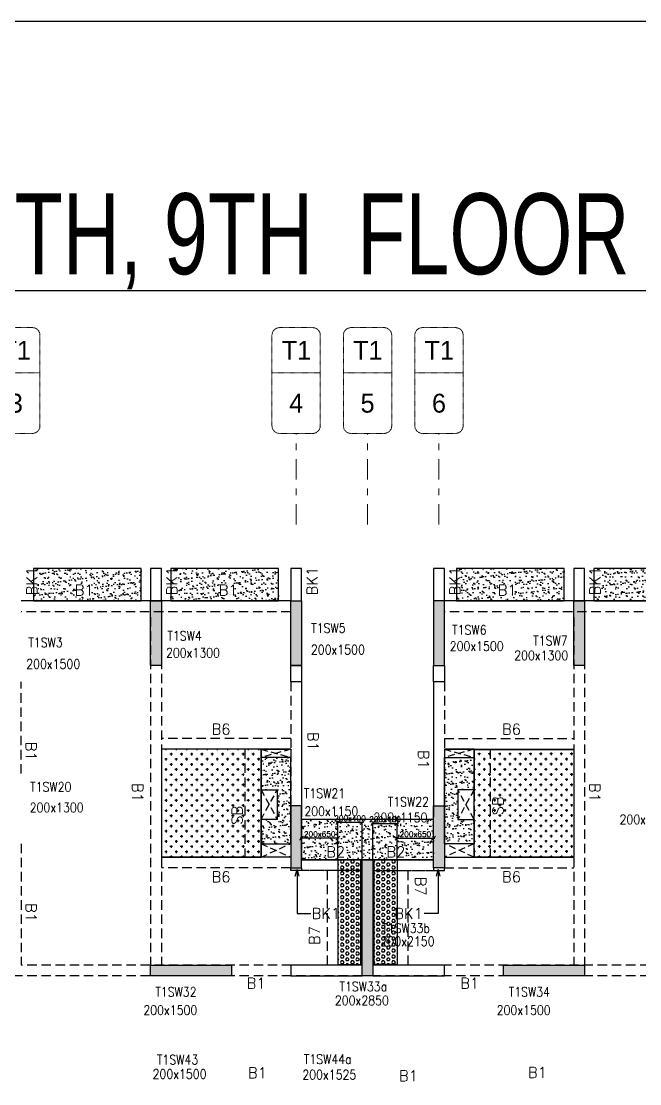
# Model space of a CAD drawing. Header units: millimetres. Extents: x 1078357 to 2594950, y -5122486 to -4636555.
# Drawn here: x 1818081 to 1829556, y -4656688 to -4636994 of the extents above; entities that cross this region are included whole.
import ezdxf
from ezdxf.enums import TextEntityAlignment as Align

# ---------------------------------------------------------------- set-up
doc = ezdxf.new("R2010")
doc.units = ezdxf.units.MM
doc.header["$PDMODE"] = 35
for name, pattern in [('CONTINOUS', [0]), ('DGN STYLE 7', [8.34, 3.75, -1.67, 1.25, -1.67]), ('HIDDEN', [0.375, 0.25, -0.125]), ('New Retail block$0$CONTINOUS', [0])]:
    doc.linetypes.add(name, pattern=pattern)
doc.layers.get('0').update_dxf_attribs({"lineweight": 0})
doc.layers.get('Defpoints').update_dxf_attribs({"lineweight": 0})
for name, color, linetype, lineweight in [('A-_ANOTDIMA_D-', 6, 'Continuous', 13), ('Boundary', 40, 'Continuous', 30), ('COL. NO.', 30, 'Continuous', 25), ('COL. SIZE', 7, 'Continuous', 25), ('DIM', 9, 'Continuous', 25), ('GRID LINE', 8, 'Continuous', 0), ('GRID NO', 8, 'DGN STYLE 7', 13), ('HATCH', 8, 'Continuous', 30)]:
    doc.layers.add(name, color=color, linetype=linetype, lineweight=lineweight)
for name, color, linetype in [('B-200x325', 201, 'HIDDEN'), ('B-200x400', 44, 'HIDDEN'), ('DROP SLAB', 8, 'Continuous'), ('NON STR. RCC WALL', 6, 'Continuous'), ('S TEXT', 7, 'Continuous'), ('S-BEAM', 3, 'HIDDEN'), ('S-BEAM NO.', 6, 'Continuous'), ('S-COLUMN', 1, 'Continuous'), ('S-CUTOUT', 8, 'HIDDEN'), ('S-SLAB-PROJECTION', 54, 'New Retail block$0$CONTINOUS'), ('SLAB FOLD', 8, 'Continuous')]:
    doc.layers.add(name, color=color, linetype=linetype)
doc.styles.add('Roman', font='romans')
doc.styles.add('ROMANS', font='romans.shx', dxfattribs={"width": 0.85})
doc.styles.add('SANSSERIF', font='sas_____.pfb')
doc.styles.get("Standard").update_dxf_attribs({"font": 'Adani Regular.ttf', "height": 500})
doc.dimstyles.new('HARESH', dxfattribs={"dimtxt": 150, "dimasz": 75, "dimexe": 0, "dimexo": 0, "dimgap": 25, "dimtad": 1, "dimdec": 0, "dimdsep": 46, "dimtxsty": 'Roman', "dimblk": 'OBLIQUE', "dimcen": 225, "dimdle": 25, "dimclrd": 2, "dimclre": 2, "dimclrt": 7, "dimadec": 8, "dimazin": 1, "dimtfac": 1, "dimtdec": 0, "dimtmove": 0, "dimatfit": 0, "dimfxl": 1, "dimlwd": -1, "dimlwe": -1, "dimarcsym": 0})
pattern_1 = [(180, (1815381.29, -4465732.775), (-7e-15, -54.992613), [31.75, -63.5]), (300, (1815381.29, -4465732.775), (47.625, 27.496307), [31.75, -63.5]), (240, (1815349.54, -4465732.775), (47.625, -27.496307), [31.75, -63.5])]
pattern_2 = [(180.03079016, (-2548960.32, 14073987.82), (-95.1987999, -95.3011726), [47.625, -142.875]), (270.03079016, (-2548984.14, 14074011.62), (95.3011726, -95.1987999), [47.625, -142.875])]

# ---------------------------------------------------------------- blocks, each defined once
blk = doc.blocks.new('_Oblique')
at = {"color": 0, "linetype": 'ByBlock', "lineweight": -2}
blk.add_line((-0.5, -0.5), (0.5, 0.5), dxfattribs=at)
blk = doc.blocks.new('*D1287')
at = {"layer": 'Defpoints', "color": 0, "ltscale": 700, "transparency": 16777216}
for p in [(1823956, -4651843), (1823956, -4652538, 0), (1824406, -4652538, 0)]:
    blk.add_point(p, dxfattribs=at)
at = {"layer": 'DIM', "color": 2, "ltscale": 700, "transparency": 16777216}
for p, q in [((1824431, -4651843), (1823931, -4651843)), ((1823956, -4652538), (1823956, -4651843)), ((1824406, -4652538), (1824406, -4651843))]:
    blk.add_line(p, q, dxfattribs=at)
at = {"layer": 'DIM', "color": 2, "ltscale": 700, "transparency": 16777216, "xscale": 75, "yscale": 75, "zscale": 75, "rotation": 180}
blk.add_blockref('_Oblique', (1823956, -4651843), dxfattribs=at)
at = {"layer": 'DIM', "color": 2, "ltscale": 700, "transparency": 16777216, "xscale": 75, "yscale": 75, "zscale": 75}
blk.add_blockref('_Oblique', (1824406, -4651843), dxfattribs=at)
at = {"layer": 'DIM', "color": 7, "ltscale": 700, "transparency": 16777216, "insert": (1824181, -4651768), "char_height": 150, "attachment_point": 5, "style": 'Roman'}
blk.add_mtext('{\\H0.666667x;200x400}', dxfattribs=at)
blk = doc.blocks.new('*D1288')
at = {"layer": 'Defpoints', "color": 0, "ltscale": 700, "transparency": 16777216}
for p in [(1823281, -4652136), (1823281, -4652538, 0), (1823956, -4652538, 0)]:
    blk.add_point(p, dxfattribs=at)
at = {"layer": 'DIM', "color": 2, "ltscale": 700, "transparency": 16777216}
for p, q in [((1823981, -4652136), (1823256, -4652136)), ((1823281, -4652538), (1823281, -4652136)), ((1823956, -4652538), (1823956, -4652136))]:
    blk.add_line(p, q, dxfattribs=at)
at = {"layer": 'DIM', "color": 2, "ltscale": 700, "transparency": 16777216, "xscale": 75, "yscale": 75, "zscale": 75, "rotation": 180}
blk.add_blockref('_Oblique', (1823281, -4652136), dxfattribs=at)
at = {"layer": 'DIM', "color": 2, "ltscale": 700, "transparency": 16777216, "xscale": 75, "yscale": 75, "zscale": 75}
blk.add_blockref('_Oblique', (1823956, -4652136), dxfattribs=at)
at = {"layer": 'DIM', "color": 7, "ltscale": 700, "transparency": 16777216, "insert": (1823619, -4652061), "char_height": 150, "attachment_point": 5, "style": 'Roman'}
blk.add_mtext('{\\H0.666667x;200x650}', dxfattribs=at)
blk = doc.blocks.new('*D1289')
at = {"layer": 'Defpoints', "color": 0, "ltscale": 700, "transparency": 16777216}
for p in [(1825056, -4651861), (1824606, -4652538, 0), (1825056, -4652538, 0)]:
    blk.add_point(p, dxfattribs=at)
at = {"layer": 'DIM', "color": 2, "ltscale": 700, "transparency": 16777216}
for p, q in [((1824581, -4651861), (1825081, -4651861)), ((1824606, -4652538), (1824606, -4651861)), ((1825056, -4652538), (1825056, -4651861))]:
    blk.add_line(p, q, dxfattribs=at)
at = {"layer": 'DIM', "color": 2, "ltscale": 700, "transparency": 16777216, "xscale": 75, "yscale": 75, "zscale": 75, "rotation": 180}
blk.add_blockref('_Oblique', (1824606, -4651861), dxfattribs=at)
at = {"layer": 'DIM', "color": 2, "ltscale": 700, "transparency": 16777216, "xscale": 75, "yscale": 75, "zscale": 75}
blk.add_blockref('_Oblique', (1825056, -4651861), dxfattribs=at)
at = {"layer": 'DIM', "color": 7, "ltscale": 700, "transparency": 16777216, "insert": (1824831, -4651786), "char_height": 150, "attachment_point": 5, "style": 'Roman'}
blk.add_mtext('{\\H0.666667x;200x400}', dxfattribs=at)
blk = doc.blocks.new('*D1290')
at = {"layer": 'Defpoints', "color": 0, "ltscale": 700, "transparency": 16777216}
for p in [(1825731, -4652138), (1825056, -4652538, 0), (1825731, -4652538, 0)]:
    blk.add_point(p, dxfattribs=at)
at = {"layer": 'DIM', "color": 2, "ltscale": 700, "transparency": 16777216}
for p, q in [((1825031, -4652138), (1825756, -4652138)), ((1825056, -4652538), (1825056, -4652138)), ((1825731, -4652538), (1825731, -4652138))]:
    blk.add_line(p, q, dxfattribs=at)
at = {"layer": 'DIM', "color": 2, "ltscale": 700, "transparency": 16777216, "xscale": 75, "yscale": 75, "zscale": 75, "rotation": 180}
blk.add_blockref('_Oblique', (1825056, -4652138), dxfattribs=at)
at = {"layer": 'DIM', "color": 2, "ltscale": 700, "transparency": 16777216, "xscale": 75, "yscale": 75, "zscale": 75}
blk.add_blockref('_Oblique', (1825731, -4652138), dxfattribs=at)
at = {"layer": 'DIM', "color": 7, "ltscale": 700, "transparency": 16777216, "insert": (1825394, -4652063), "char_height": 150, "attachment_point": 5, "style": 'Roman'}
blk.add_mtext('{\\H0.666667x;200x650}', dxfattribs=at)
blk = doc.blocks.new('G$CD63B60BD')
at = {"layer": 'COL. NO.', "linetype": 'Continuous', "style": 'ROMANS', "width": 0.85}
for s, p in [('T1SW5', (10755, 15309, -320)), ('T1SW6', (13370, 15274, -320)), ('T1SW3', (5506, 15043, -320)), ('T1SW4', (8087, 15164, -320)), ('T1SW7', (14874, 15075, -320)), ('T1SW20', (5541, 12365, -320)), ('T1SW21', (10619, 12246, -320)), ('T1SW22', (12175, 12089, -320)), ('T1SW33b', (12071, 9747, -320)), ('T1SW32', (7863, 8565, -320)), ('T1SW33a', (11279, 8664, -320)), ('T1SW34', (14420, 8565, -320)), ('T1SW43', (7893, 7309, -320)), ('T1SW44a', (10619, 7317, 0))]:
    blk.add_text(s, height=175, dxfattribs=at).set_placement(p)
at = {"layer": 'COL. SIZE', "linetype": 'Continuous', "style": 'ROMANS', "width": 0.85}
for s, p in [('200x1300', (8061, 14851, -320)), ('200x1500', (10749, 14909, -320)), ('200x1500', (13325, 14973, -320)), ('200x1300', (14521, 14802, -320)), ('200x1500', (5468, 14643, -320)), ('200x1300', (5532, 11983, -320)), ('200x1150', (10627, 11913, -320)), ('200x1150', (11910, 11797, -320)), ('200x1300', (16475, 11761, -320)), ('200x2150', (12042, 9502, -320)), ('200x2850', (11194, 8406, -320)), ('200x1500', (7640, 8228, -320)), ('200x1500', (14196, 8228, -320)), ('200x1500', (7812, 7043, -320)), ('200x1525', (10590, 7030, -3))]:
    blk.add_text(s, height=175, dxfattribs=at).set_placement(p)
blk = doc.blocks.new('Tower grid nomenclature-ex')
at = {"layer": 'GRID NO'}
blk.add_lwpolyline([(-1250, -600), (1750, -600, 0.414214), (2000, -350), (2000, 750, 0.414214), (1750, 1000), (-1250, 1000, 0.414214), (-1500, 750), (-1500, -350, 0.414214)], format="xyb", close=True, dxfattribs=at)
blk.add_lwpolyline([(0, 1000), (0, -600)], dxfattribs=at)
at = {"layer": 'GRID NO', "flags": 8}
for p in [(-1235, 400), (1788, 400)]:
    blk.add_attdef('GRID', text='', height=625, dxfattribs=at).set_placement(p, align=Align.MIDDLE_CENTER)

msp = doc.modelspace()

# ---------------------------------------------------------------- hatches: boundary and pattern name
at = {"layer": 'DROP SLAB'}
h = msp.add_hatch(dxfattribs=at)
h.set_pattern_fill('CROSS', color=8, scale=15, angle=179.96921)
h.set_pattern_definition(pattern_2)
h.paths.add_polyline_path([(1822531.1, -4650488), (1820681.1, -4650488), (1820681.1, -4652487.8), (1822531.1, -4652487.8)])
h = msp.add_hatch(dxfattribs=at)
h.set_pattern_fill('CROSS', color=8, scale=15, angle=0.03079)
h.set_pattern_definition(pattern_2)
h.paths.add_polyline_path([(1826481.1, -4650490.6), (1828331.1, -4650490.6), (1828331.1, -4652490.4), (1826481.1, -4652490.4)])
at = {"layer": 'HATCH'}
h = msp.add_hatch(dxfattribs=at)
h.set_pattern_fill('AR-SAND', color=8, scale=3, angle=179.97015)
h.set_pattern_definition([(37.4701541, (-1019702.19, 9339832.47), (-4.7236114, 146.8264517), [0, -115.824, 0, -129.54, 0, -123.825]), (7.4701541, (-1019702.2, 9339832.47), (134.9689868, 214.9772528), [0, -62.484, 0, -104.394, 0, -40.005]), (327.4701541, (-1019795.92, 9339832.52), (237.2979035, 0.3075449), [0, -38.1, 0, -137.16, 0, -179.07]), (317.4701541, (-1019795.92, 9339832.52), (229.1017424, 66.759465), [0, -19.05, 0, -89.916, 0, -102.87])])
h.paths.add_polyline_path([(1820306.4, -4647137.8), (1818306.4, -4647137.8), (1818306.4, -4647737.8), (1820306.4, -4647737.8)])
h = msp.add_hatch(dxfattribs=at)
h.set_pattern_fill('AR-SAND', color=8, scale=3, angle=179.97015)
h.set_pattern_definition([(37.4701541, (-1022252.19, 9339832.47), (-4.7236114, 146.8264517), [0, -115.824, 0, -129.54, 0, -123.825]), (7.4701541, (-1022252.2, 9339832.47), (134.9689868, 214.9772528), [0, -62.484, 0, -104.394, 0, -40.005]), (327.4701541, (-1022345.92, 9339832.52), (237.2979035, 0.3075449), [0, -38.1, 0, -137.16, 0, -179.07]), (317.4701541, (-1022345.92, 9339832.52), (229.1017424, 66.759465), [0, -19.05, 0, -89.916, 0, -102.87])])
h.paths.add_polyline_path([(1822856.4, -4647137.8), (1820856.4, -4647137.8), (1820856.4, -4647737.8), (1822856.4, -4647737.8)])
h = msp.add_hatch(dxfattribs=at)
h.set_pattern_fill('AR-SAND', color=8, scale=3, angle=179.97015)
h.set_pattern_definition([(37.4701541, (-1027552.19, 9339832.47), (-4.7236114, 146.8264517), [0, -115.824, 0, -129.54, 0, -123.825]), (7.4701541, (-1027552.2, 9339832.47), (134.9689868, 214.9772528), [0, -62.484, 0, -104.394, 0, -40.005]), (327.4701541, (-1027645.92, 9339832.52), (237.2979035, 0.3075449), [0, -38.1, 0, -137.16, 0, -179.07]), (317.4701541, (-1027645.92, 9339832.52), (229.1017424, 66.759465), [0, -19.05, 0, -89.916, 0, -102.87])])
h.paths.add_polyline_path([(1828156.4, -4647137.8), (1826156.4, -4647137.8), (1826156.4, -4647737.8), (1828156.4, -4647737.8)])
h = msp.add_hatch(dxfattribs=at)
h.set_pattern_fill('AR-SAND', color=8, scale=3, angle=179.97015)
h.set_pattern_definition([(37.4701541, (-1030102.19, 9339832.47), (-4.7236114, 146.8264517), [0, -115.824, 0, -129.54, 0, -123.825]), (7.4701541, (-1030102.2, 9339832.47), (134.9689868, 214.9772528), [0, -62.484, 0, -104.394, 0, -40.005]), (327.4701541, (-1030195.92, 9339832.52), (237.2979035, 0.3075449), [0, -38.1, 0, -137.16, 0, -179.07]), (317.4701541, (-1030195.92, 9339832.52), (229.1017424, 66.759465), [0, -19.05, 0, -89.916, 0, -102.87])])
h.paths.add_polyline_path([(1830706.4, -4647137.8), (1828706.4, -4647137.8), (1828706.4, -4647737.8), (1830706.4, -4647737.8)])
h = msp.add_hatch(dxfattribs=at)
h.set_pattern_fill('AR-SAND', color=8, scale=3, angle=0.02985)
h.set_pattern_definition([(37.47015413, (-3208966.86, 18707907.72), (-4.72361136, 146.8264517), [0, -115.824, 0, -129.54, 0, -123.825]), (7.4701541, (-3208966.86, 18707907.72), (134.9689868, 214.9772528), [0, -62.484, 0, -104.394, 0, -40.005]), (327.4701541, (-3209060.58, 18707907.77), (237.2979035, 0.3075449), [0, -38.1, 0, -137.16, 0, -179.07]), (317.4701541, (-3209060.58, 18707907.77), (229.1017424, 66.759465), [0, -19.05, 0, -89.916, 0, -102.87])])
h.paths.add_polyline_path([(1823081.1, -4650637.8), (1822531.1, -4650637.8), (1822531.2, -4651237.8), (1822831.2, -4651237.8), (1822831.2, -4651787.8), (1822531.1, -4651787.8), (1822538.6, -4652237.8), (1823084.9, -4652237.8)])
h = msp.add_hatch(dxfattribs=at)
h.set_pattern_fill('AR-SAND', color=8, scale=3, angle=179.97015)
h.set_pattern_definition([(37.47015413, (-3208951.86, 18707870.84), (-4.72361136, 146.8264517), [0, -115.824, 0, -129.54, 0, -123.825]), (7.4701541, (-3208951.86, 18707870.84), (134.9689868, 214.9772528), [0, -62.484, 0, -104.394, 0, -40.005]), (327.4701541, (-3209045.58, 18707870.89), (237.2979035, 0.3075449), [0, -38.1, 0, -137.16, 0, -179.07]), (317.4701541, (-3209045.58, 18707870.9), (229.1017424, 66.759465), [0, -19.05, 0, -89.916, 0, -102.87])])
h.paths.add_polyline_path([(1825931.1, -4650637.8), (1826481.1, -4650637.8), (1826481.1, -4651237.8), (1826181.1, -4651237.8), (1826181.1, -4651787.8), (1826481.1, -4651787.7), (1826481.1, -4652237.8), (1825931.1, -4652237.8)])
h = msp.add_hatch(dxfattribs=at)
h.set_pattern_fill('AR-SAND', color=8, scale=3, angle=179.97015)
h.set_pattern_definition([(37.4701541, (-2119476.82, 14023851.64), (-4.72361136, 146.8264517), [0, -115.824, 0, -129.54, 0, -123.825]), (7.4701541, (-2119476.82, 14023851.64), (134.9689868, 214.9772528), [0, -62.484, 0, -104.394, 0, -40.005]), (327.4701541, (-2119570.54, 14023851.69), (237.2979035, 0.3075449), [0, -38.1, 0, -137.16, 0, -179.07]), (317.4701541, (-2119570.54, 14023851.69), (229.1017424, 66.759465), [0, -19.05, 0, -89.916, 0, -102.87])])
h.paths.add_polyline_path([(1825731.1, -4651787.7), (1823281.1, -4651787.7), (1823281.4, -4652537.8), (1825731.4, -4652537.8)])
h = msp.add_hatch(dxfattribs=at)
h.set_pattern_fill('AR-SAND', color=8, scale=3, angle=179.97015)
h.set_pattern_definition([(37.4701541, (-2119476.91, 14023851.66), (-4.72361136, 146.8264517), [0, -115.824, 0, -129.54, 0, -123.825]), (7.4701541, (-2119476.9, 14023851.66), (134.9689868, 214.9772528), [0, -62.484, 0, -104.394, 0, -40.005]), (327.4701541, (-2119570.63, 14023851.71), (237.2979035, 0.3075449), [0, -38.1, 0, -137.16, 0, -179.07]), (317.4701541, (-2119570.63, 14023851.71), (229.1017424, 66.759465), [0, -19.05, 0, -89.916, 0, -102.87])])
h.paths.add_polyline_path([(1825731.4, -4651937.8), (1823281.3, -4651937.8), (1823281.4, -4652537.7), (1825731.4, -4652537.7)])
at = {"layer": 'HATCH', "ltscale": 1000}
h = msp.add_hatch(dxfattribs=at)
h.set_pattern_fill('HEX', color=8, scale=10, angle=180)
h.set_pattern_definition(pattern_1)
h.paths.add_polyline_path([(1824406.1, -4654477.1), (1823956.1, -4654477.1), (1823956.1, -4652537.8), (1824406.1, -4652537.8)])
h = msp.add_hatch(dxfattribs=at)
h.set_pattern_fill('HEX', color=8, scale=10, angle=180)
h.set_pattern_definition(pattern_1)
h.paths.add_polyline_path([(1824606.5, -4654477.1), (1825056.5, -4654477.1), (1825056.5, -4652537.8), (1824606.5, -4652537.8)])
at = {"layer": 'S-COLUMN', "lineweight": 25}
h = msp.add_hatch(color=1, dxfattribs=at)
h.dxf.hatch_style = 1
h.paths.add_polyline_path([(1820481.1, -4648937.8), (1820681.1, -4648937.8), (1820681.1, -4647737.8), (1820481.1, -4647737.8)])
at = {"layer": 'S-COLUMN', "lineweight": 25, "extrusion": (-1.00316e-06, 2.11765e-11, 1)}
h = msp.add_hatch(color=1, dxfattribs=at)
h.dxf.hatch_style = 1
h.paths.add_polyline_path([(1823081.1, -4647737.8), (1823281.1, -4647737.8), (1823281.1, -4648937.8), (1823081.1, -4648937.8)])
at = {"layer": 'S-COLUMN', "lineweight": 25, "extrusion": (1.00316e-06, 1.91639e-11, 1)}
h = msp.add_hatch(color=1, dxfattribs=at)
h.dxf.hatch_style = 1
h.paths.add_polyline_path([(1825931.1, -4647737.8), (1825731.1, -4647737.8), (1825731.1, -4648937.8), (1825931.1, -4648937.8)])
at = {"layer": 'S-COLUMN', "lineweight": 25}
h = msp.add_hatch(color=1, dxfattribs=at)
h.dxf.hatch_style = 1
h.paths.add_polyline_path([(1828331.1, -4648937.8), (1828531.1, -4648937.8), (1828531.1, -4647737.8), (1828331.1, -4647737.8)])
at = {"layer": 'S-COLUMN', "lineweight": 25, "extrusion": (-1.00316e-06, 2.11765e-11, 1)}
h = msp.add_hatch(color=1, dxfattribs=at)
h.dxf.hatch_style = 1
h.paths.add_polyline_path([(1823081.1, -4652687.8), (1823281.1, -4652687.8), (1823281.1, -4651537.8), (1823081.1, -4651537.8)])
at = {"layer": 'S-COLUMN', "lineweight": 25, "extrusion": (1.00316e-06, 1.91639e-11, 1)}
h = msp.add_hatch(color=1, dxfattribs=at)
h.dxf.hatch_style = 1
h.paths.add_polyline_path([(1825931.1, -4652687.8), (1825731.1, -4652687.8), (1825731.1, -4651537.8), (1825931.1, -4651537.8)])
at = {"layer": 'S-COLUMN', "lineweight": 25}
h = msp.add_hatch(color=1, dxfattribs=at)
h.dxf.hatch_style = 1
h.paths.add_polyline_path([(1824406.1, -4652537.8), (1824606.1, -4652537.8), (1824606.1, -4654687.8), (1824406.1, -4654687.8)])
h = msp.add_hatch(color=1, dxfattribs=at)
h.dxf.hatch_style = 1
h.paths.add_polyline_path([(1820481.1, -4654487.8), (1821981.1, -4654487.8), (1821981.1, -4654687.8), (1820481.1, -4654687.8)])
h = msp.add_hatch(color=1, dxfattribs=at)
h.dxf.hatch_style = 1
h.paths.add_polyline_path([(1827031.1, -4654487.8), (1828531.1, -4654487.8), (1828531.1, -4654687.8), (1827031.1, -4654687.8)])

# ---------------------------------------------------------------- linework, layer by layer
at = {"layer": 'B-200x400', "linetype": 'Continuous', "ltscale": 500}
for p, q in [((1824406.1, -4652537.8, 0), (1823956, -4652537.8, 0)), ((1825056.2, -4652537.8, 0), (1824606.1, -4652537.8, 0))]:
    msp.add_line(p, q, dxfattribs=at)
at = {"layer": 'B-200x400', "linetype": 'HIDDEN', "ltscale": 500}
for p, q in [((1824406.1, -4652737.8, 0), (1823956, -4652737.8, 0)), ((1824606.1, -4652737.8, 0), (1825056.2, -4652737.8, 0))]:
    msp.add_line(p, q, dxfattribs=at)
at = {"layer": 'Boundary', "ltscale": 700, "elevation": 0}
msp.add_lwpolyline([(1803327.6, -4636994.1), (1908927.8, -4636994.1), (1908927.8, -4673747.9), (1803327.6, -4673747.9)], close=True, dxfattribs=at)
at = {"layer": 'DROP SLAB', "color": 3, "linetype": 'CONTINOUS', "ltscale": 500, "elevation": 0}
for points in [[(1822531.1, -4650488), (1820681.1, -4650488), (1820681.1, -4652487.8), (1822531.1, -4652487.8)], [(1822531.1, -4650488), (1823081.1, -4650488), (1823081.1, -4650637.8), (1822531.1, -4650637.8)], [(1826481.1, -4650488), (1825931.1, -4650488), (1825931.1, -4650637.8), (1826481.1, -4650637.8)], [(1826481.1, -4650490.6), (1828331.1, -4650490.6), (1828331.1, -4652490.4), (1826481.1, -4652490.4)], [(1822531.2, -4651237.8), (1822831.2, -4651237.8), (1822831.2, -4651787.8), (1822531.2, -4651787.8)], [(1826481.1, -4651237.8), (1826181.1, -4651237.8), (1826181.1, -4651787.8), (1826481.1, -4651787.8)], [(1822531.1, -4652237.8), (1823081, -4652237.8), (1823081, -4652487.8), (1822531.1, -4652487.8)], [(1826481.1, -4652237.8), (1825931.3, -4652237.8), (1825931.3, -4652487.8), (1826481.1, -4652487.8)]]:
    msp.add_lwpolyline(points, close=True, dxfattribs=at)
at = {"layer": 'GRID LINE', "linetype": 'DGN STYLE 7', "ltscale": 100, "elevation": 0}
for points in [[(1823181.3, -4646322.1), (1823181.3, -4644633.2)], [(1824506.3, -4646322.1), (1824506.3, -4644633.2)], [(1825831.3, -4646322.1), (1825831.3, -4644633.2)]]:
    msp.add_lwpolyline(points, dxfattribs=at)
at = {"layer": 'NON STR. RCC WALL', "elevation": 0}
for points in [[(1823281.1, -4648937.8), (1823281.1, -4649237.8), (1823081.2, -4649237.8), (1823081.2, -4648937.8)], [(1825931.1, -4648937.8), (1825931.1, -4649237.8), (1825731.1, -4649237.8), (1825731.1, -4648937.8)], [(1824406.1, -4654488.3), (1823081.1, -4654488.1), (1823081.1, -4654687.5), (1824406.1, -4654687.8)], [(1825931.1, -4654488.3), (1824606.1, -4654488.1), (1824606.1, -4654687.5), (1825931.1, -4654687.8)]]:
    msp.add_lwpolyline(points, close=True, dxfattribs=at)
at = {"layer": 'S-BEAM', "linetype": 'CONTINOUS', "ltscale": 700}
for p, q in [((1820681.1, -4647137.8, 0), (1820481.1, -4647137.8, 0)), ((1820481.1, -4647137.8, 0), (1820481.1, -4647737.8, 0)), ((1820681.1, -4647737.8, 0), (1820681.1, -4647137.8, 0)), ((1823281.1, -4647137.7, 0), (1823081.1, -4647137.7, 0)), ((1823081.1, -4647137.7, 0), (1823081.1, -4647737.7, 0)), ((1823281.1, -4647737.7, 0), (1823281.1, -4647137.7, 0)), ((1825931.1, -4647137.8, 0), (1825731.1, -4647137.8, 0)), ((1825731.1, -4647137.8, 0), (1825731.1, -4647737.8, 0)), ((1825931.1, -4647737.8, 0), (1825931.1, -4647137.8, 0)), ((1828531.1, -4647137.8, 0), (1828331.1, -4647137.8, 0)), ((1828331.1, -4647137.8, 0), (1828331.1, -4647737.8, 0)), ((1828531.1, -4647737.8, 0), (1828531.1, -4647137.8, 0)), ((1823081.4, -4647737.8, 0), (1818081.4, -4647737.8, 0)), ((1830931.4, -4647737.8, 0), (1825931.4, -4647737.8, 0)), ((1823281.4, -4649237.7, 0), (1823281.4, -4651737.8, 0)), ((1825731.4, -4649237.7, 0), (1825731.4, -4651737.8, 0)), ((1823956, -4652537.8, 0), (1823281.1, -4652537.8, 0)), ((1825731.3, -4652537.7, 0), (1823281.3, -4652537.7, 0)), ((1825731.1, -4652537.8, 0), (1825056.2, -4652537.8, 0))]:
    msp.add_line(p, q, dxfattribs=at)
at = {"layer": 'S-BEAM', "linetype": 'HIDDEN', "ltscale": 700}
for p, q in [((1823081.4, -4647937.8, 0), (1818081.4, -4647937.8, 0)), ((1820481.3, -4648037.8, 0), (1820481.3, -4654487.7, 0)), ((1820681.3, -4648037.8, 0), (1820681.3, -4654487.7, 0)), ((1830931.4, -4647937.8, 0), (1825931.4, -4647937.8, 0)), ((1828331.3, -4648037.8, 0), (1828331.3, -4654487.7, 0)), ((1828531.3, -4648037.8, 0), (1828531.3, -4654487.7, 0)), ((1818081.4, -4650937.7, 0), (1818081.4, -4649237.7, 0)), ((1823081.4, -4649237.7, 0), (1823081.4, -4651737.8, 0)), ((1825931.4, -4649237.7, 0), (1825931.4, -4651737.8, 0)), ((1822231.1, -4650488, 0), (1822231.1, -4652487.8, 0)), ((1826481, -4650488, 0), (1826481, -4652487.8, 0)), ((1826781, -4650488, 0), (1826781, -4652487.8, 0)), ((1818081.4, -4652237.8, 0), (1818081.4, -4654487.7, 0)), ((1823956, -4652737.8, 0), (1823281.1, -4652737.8, 0)), ((1824406.3, -4652737.7, 0), (1823281.3, -4652737.7, 0)), ((1824606.3, -4652737.7, 0), (1825731.3, -4652737.7, 0)), ((1825056.2, -4652737.8, 0), (1825731.1, -4652737.8, 0)), ((1824406.1, -4654487.7, 0), (1818081.4, -4654487.7, 0)), ((1836824.7, -4654487.7, 0), (1824606.1, -4654487.7, 0)), ((1824406.1, -4654687.7, 0), (1815531.3, -4654687.7, 0)), ((1836824.7, -4654687.7, 0), (1824606.1, -4654687.7, 0))]:
    msp.add_line(p, q, dxfattribs=at)
at = {"layer": 'S-BEAM', "ltscale": 700}
for p, q in [((1823081.2, -4650288, 0), (1820681.2, -4650288, 0)), ((1825931.1, -4650288, 0), (1828331.1, -4650288, 0)), ((1823081, -4652687.8, 0), (1820681.2, -4652687.8, 0)), ((1823756, -4652737.8, 0), (1823756, -4654487.8, 0)), ((1825256.2, -4652737.8, 0), (1825256.2, -4654487.8, 0)), ((1825931.2, -4652687.8, 0), (1828331.1, -4652687.8, 0))]:
    msp.add_line(p, q, dxfattribs=at)
at = {"layer": 'S-BEAM', "linetype": 'Continuous', "ltscale": 700}
for p, q in [((1823081.2, -4650488, 0), (1820681.2, -4650488, 0)), ((1825931.1, -4650488, 0), (1828331.1, -4650488, 0)), ((1823081, -4652487.8, 0), (1820681.2, -4652487.8, 0)), ((1825931.2, -4652487.8, 0), (1828331.1, -4652487.8, 0)), ((1823956, -4652737.8, 0), (1823956, -4654477.1, 0)), ((1825056.2, -4652737.8, 0), (1825056.2, -4654477.1, 0))]:
    msp.add_line(p, q, dxfattribs=at)
at = {"layer": 'S-BEAM', "linetype": 'ByBlock', "ltscale": 700}
msp.add_line((1822531.1, -4650488, 0), (1822531.1, -4652487.8, 0), dxfattribs=at)
at = {"layer": 'S-BEAM', "linetype": 'Continuous', "ltscale": 700, "elevation": 0}
for points in [[(1823081.3, -4652687.8), (1823281.3, -4652687.8), (1823281.3, -4652738), (1823081.3, -4652738)], [(1825931.4, -4652687.8), (1825731.4, -4652687.8), (1825731.4, -4652738), (1825931.4, -4652738)]]:
    msp.add_lwpolyline(points, close=True, dxfattribs=at)
at = {"layer": 'S-COLUMN', "color": 1, "lineweight": 25, "elevation": 0}
for points in [[(1820481.1, -4647737.8), (1820681.1, -4647737.8), (1820681.1, -4648937.8), (1820481.1, -4648937.8)], [(1828331.1, -4647737.8), (1828531.1, -4647737.8), (1828531.1, -4648937.8), (1828331.1, -4648937.8)], [(1824406.1, -4652537.8), (1824606.1, -4652537.8), (1824606.1, -4654687.8), (1824406.1, -4654687.8)], [(1820481.1, -4654487.8), (1821981.1, -4654487.8), (1821981.1, -4654687.8), (1820481.1, -4654687.8)], [(1827031.1, -4654487.8), (1828531.1, -4654487.8), (1828531.1, -4654687.8), (1827031.1, -4654687.8)]]:
    msp.add_lwpolyline(points, close=True, dxfattribs=at)
at = {"layer": 'S-COLUMN', "color": 1, "lineweight": 25, "extrusion": (-1.00316e-06, 2.11765e-11, 1), "elevation": -1.8}
for points in [[(1823081.1, -4647737.8), (1823281.1, -4647737.8), (1823281.1, -4648937.8), (1823081.1, -4648937.8)], [(1823081.1, -4652687.8), (1823281.1, -4652687.8), (1823281.1, -4651537.8), (1823081.1, -4651537.8)]]:
    msp.add_lwpolyline(points, close=True, dxfattribs=at)
at = {"layer": 'S-COLUMN', "color": 1, "lineweight": 25, "extrusion": (1.00316e-06, 1.91639e-11, 1), "elevation": 1.8}
for points in [[(1825931.1, -4647737.8), (1825731.1, -4647737.8), (1825731.1, -4648937.8), (1825931.1, -4648937.8)], [(1825931.1, -4652687.8), (1825731.1, -4652687.8), (1825731.1, -4651537.8), (1825931.1, -4651537.8)]]:
    msp.add_lwpolyline(points, close=True, dxfattribs=at)
at = {"layer": 'S-CUTOUT', "ltscale": 500}
for p, q in [((1822531.1, -4650488, 0), (1823081.1, -4650637.7, 0)), ((1823081.2, -4650488, 0), (1822531.1, -4650637.8, 0)), ((1825931.1, -4650487.8, 0), (1826481.1, -4650637.8, 0)), ((1826480.3, -4650488, 0), (1825931.1, -4650637.8, 0)), ((1822531.1, -4651237.8, 0), (1822831.2, -4651787.8, 0)), ((1822531.1, -4651787.8, 0), (1822831.2, -4651237.8, 0)), ((1826481.2, -4651237.8, 0), (1826181.1, -4651787.8, 0)), ((1826481.2, -4651787.8, 0), (1826181.1, -4651237.8, 0)), ((1822531.1, -4652237.8, 0), (1823081, -4652487.8, 0)), ((1822531.1, -4652487.8, 0), (1823081.1, -4652237.8, 0)), ((1826481.1, -4652487.8, 0), (1825931.1, -4652237.8, 0)), ((1826481.1, -4652237.8, 0), (1825931.3, -4652487.8, 0))]:
    msp.add_line(p, q, dxfattribs=at)
at = {"layer": 'S-SLAB-PROJECTION', "elevation": 0}
for points in [[(1820306.4, -4647137.8), (1818306.4, -4647137.8), (1818306.4, -4647737.8), (1820306.4, -4647737.8)], [(1822856.4, -4647137.8), (1820856.4, -4647137.8), (1820856.4, -4647737.8), (1822856.4, -4647737.8)], [(1828156.4, -4647137.8), (1826156.4, -4647137.8), (1826156.4, -4647737.8), (1828156.4, -4647737.8)], [(1830706.4, -4647137.8), (1828706.4, -4647137.8), (1828706.4, -4647737.8), (1830706.4, -4647737.8)], [(1825731.1, -4651787.7), (1823281.1, -4651787.7), (1823281.4, -4652537.8), (1825731.4, -4652537.8)]]:
    msp.add_lwpolyline(points, close=True, dxfattribs=at)
at = {"layer": 'SLAB FOLD', "color": 8, "ltscale": 1000, "elevation": 0}
for points in [[(1823081.1, -4650637.8), (1822531.1, -4650637.8), (1822531.2, -4651237.8), (1822831.2, -4651237.8), (1822831.2, -4651787.8), (1822531.1, -4651787.8), (1822538.6, -4652237.8), (1823084.9, -4652237.8), (1823081.1, -4650637.8)], [(1825931.1, -4650637.8), (1826481.1, -4650637.8), (1826481.1, -4651237.8), (1826181.1, -4651237.8), (1826181.1, -4651787.8), (1826481.1, -4651787.7), (1826481.1, -4652237.8), (1825931.1, -4652237.8), (1825931.1, -4650637.8)]]:
    msp.add_lwpolyline(points, dxfattribs=at)
for points in [[(1823956, -4654477.1), (1824381.3, -4654477.1), (1824381.3, -4652537.8), (1823956, -4652537.8)], [(1825056.3, -4654477.1), (1824631, -4654477.1), (1824631, -4652537.8), (1825056.3, -4652537.8)]]:
    msp.add_lwpolyline(points, close=True, dxfattribs=at)

# ---------------------------------------------------------------- block references
at = {"layer": 'A-_ANOTDIMA_D-', "color": 2, "ltscale": 700}
msp.add_blockref('G$CD63B60BD', (1812706.1, -4663637.8, 0), dxfattribs=at)
at = {"layer": 'GRID NO'}
ref = msp.add_blockref('Tower grid nomenclature-ex', (1817869.3, -4643513.2, 0), dxfattribs=dict(at, xscale=0.56, yscale=0.56, zscale=0.56, rotation=270))
ref.add_attrib('GRID', '3', dxfattribs={"height": 350}).set_placement((1817981.3, -4644073.2, 0), align=Align.MIDDLE_CENTER)
ref.add_attrib('GRID', 'T1', dxfattribs={"height": 350}).set_placement((1817987.2, -4643093.2, 0), align=Align.MIDDLE_CENTER)
ref = msp.add_blockref('Tower grid nomenclature-ex', (1823069.3, -4643513.2, 0), dxfattribs=dict(at, xscale=0.56, yscale=0.56, zscale=0.56, rotation=270))
ref.add_attrib('GRID', '4', dxfattribs={"height": 350}).set_placement((1823181.3, -4644073.2, 0), align=Align.MIDDLE_CENTER)
ref.add_attrib('GRID', 'T1', dxfattribs={"height": 350}).set_placement((1823187.2, -4643093.2, 0), align=Align.MIDDLE_CENTER)
ref = msp.add_blockref('Tower grid nomenclature-ex', (1824394.3, -4643513.2, 0), dxfattribs=dict(at, xscale=0.56, yscale=0.56, zscale=0.56, rotation=270))
ref.add_attrib('GRID', '5', dxfattribs={"height": 350}).set_placement((1824506.3, -4644073.2, 0), align=Align.MIDDLE_CENTER)
ref.add_attrib('GRID', 'T1', dxfattribs={"height": 350}).set_placement((1824512.2, -4643093.2, 0), align=Align.MIDDLE_CENTER)
ref = msp.add_blockref('Tower grid nomenclature-ex', (1825719.3, -4643513.2, 0), dxfattribs=dict(at, xscale=0.56, yscale=0.56, zscale=0.56, rotation=270))
ref.add_attrib('GRID', '6', dxfattribs={"height": 350}).set_placement((1825831.3, -4644073.2, 0), align=Align.MIDDLE_CENTER)
ref.add_attrib('GRID', 'T1', dxfattribs={"height": 350}).set_placement((1825837.2, -4643093.2, 0), align=Align.MIDDLE_CENTER)

# ---------------------------------------------------------------- texts
at = {"layer": 'B-200x325', "linetype": 'Continuous', "ltscale": 700, "style": 'ROMANS'}
for rotation, p in [(0.00094, (1821611.6, -4650215.9, -2.7)), (359.99866, (1827000.6, -4650215.9, -2.7)), (0.00094, (1821611.6, -4652953, -2.7)), (359.99866, (1827000.6, -4652953, -2.7))]:
    msp.add_text('B6', height=200, rotation=rotation, dxfattribs=at).set_placement(p)
at = {"layer": 'S TEXT', "color": 1, "extrusion": (-1.33677e-08, 3.74197e-09, 1), "style": 'SANSSERIF', "width": 0.7}
msp.add_text('%%U(TOWER 1)- 7TH, 9TH  FLOOR ROOF SLAB', height=1500, dxfattribs=at).set_placement((1808586.9, -4641682.8, 0.2))
at = {"layer": 'S-BEAM NO.', "linetype": 'CONTINOUS', "ltscale": 700, "style": 'ROMANS'}
for p in [(1818376.7, -4647637.4, 50), (1820976.7, -4647637.4, 50), (1823576.7, -4647637.3, 50), (1826226.7, -4647637.4, 50), (1828826.7, -4647637.4, 50)]:
    msp.add_text('BK1', height=200, rotation=90, dxfattribs=at).set_placement(p)
at = {"layer": 'S-BEAM NO.', "linetype": 'HIDDEN', "ltscale": 500, "style": 'ROMANS'}
for rotation, p in [(359.99906, (1819075, -4647637.4, -2.7)), (359.99906, (1821745.8, -4647637.4, -2.7)), (359.99906, (1826920.7, -4647637.4, -2.7)), (269.99906, (1823395.7, -4650165.2, -2.7)), (269.99906, (1818164.5, -4650349.6, -2.7)), (269.99906, (1825445.3, -4650499.9, -2.7)), (269.99906, (1820140.9, -4651112.7, -2.7)), (269.99906, (1828621.8, -4651112.7, -2.7)), (269.99906, (1818164.5, -4653339.6, -2.7)), (359.99906, (1822262.6, -4654925, -2.7)), (359.99906, (1826225, -4654925, -2.7)), (359.99906, (1822286.2, -4656585.9, -2.7)), (359.99906, (1825089.3, -4656639.4, -2.7)), (359.99906, (1827482.5, -4656578.1, -2.7))]:
    msp.add_text('B1', height=200, rotation=rotation, dxfattribs=at).set_placement(p)
at = {"layer": 'S-BEAM NO.', "linetype": 'Continuous', "ltscale": 700, "style": 'ROMANS'}
for s, rotation, p in [('SB', 90.00094, (1827025.7, -4651712.1, -2.7)), ('SB', 90.00094, (1822185.8, -4651888.4, -2.7)), ('B7', 269.99866, (1825391.1, -4652849.9, -2.7)), ('BK1', 359.99906, (1823467.4, -4653631.7, -2.7)), ('BK1', 0.00094, (1825002.5, -4653631.7, -2.7)), ('B7', 90.00094, (1823621.2, -4654117.4, -2.7))]:
    msp.add_text(s, height=200, rotation=rotation, dxfattribs=at).set_placement(p)
at = {"layer": 'S-BEAM NO.', "linetype": 'Continuous', "ltscale": 500, "style": 'ROMANS'}
for p in [(1823739.4, -4652490.7, -2.7), (1824855.6, -4652490.7, -2.7)]:
    msp.add_text('B2', height=200, dxfattribs=at).set_placement(p)

# ---------------------------------------------------------------- dimensions: what is measured, and where the dimension line sits
at = {"layer": 'DIM', "ltscale": 700}
for base, p1, p2, picture, middle in [((1823956, -4651842.8, 0), (1824406.1, -4652537.8, 0), (1823956, -4652537.8, 0), '*D1287', (1824181, -4651842.8, 0)), ((1825056.2, -4651861, 0), (1824606.1, -4652537.8, 0), (1825056.2, -4652537.8, 0), '*D1289', (1824831.2, -4651861, 0))]:
    dim = msp.add_linear_dim(base=base, p1=p1, p2=p2, text='{\\H0.666667x;200x400}', dimstyle='HARESH', override={"dimtxsty": 'Roman'}, dxfattribs=at)
    dim.commit()
    dim.dimension.update_dxf_attribs({"geometry": picture, "text_midpoint": middle, "dimtype": 160})
for base, p1, p2, picture, middle in [((1823281.3, -4652135.7, 0), (1823956, -4652537.8, 0), (1823281.3, -4652537.8, 0), '*D1288', (1823618.6, -4652060.7, 0)), ((1825731.1, -4652137.7, 0), (1825056.2, -4652537.8, 0), (1825731.1, -4652537.8, 0), '*D1290', (1825393.7, -4652062.7, 0))]:
    dim = msp.add_linear_dim(base=base, p1=p1, p2=p2, text='{\\H0.666667x;200x650}', dimstyle='HARESH', override={"dimtxsty": 'Roman', "dimtmove": 1}, dxfattribs=at)
    dim.commit()
    dim.dimension.update_dxf_attribs({"geometry": picture, "text_midpoint": middle})

# ---------------------------------------------------------------- leaders
at = {"layer": 'S-BEAM NO.', "linetype": 'Continuous', "ltscale": 700}
for points in [[(1823197.8, -4652718.1, 0), (1823197.8, -4653529.5, 0), (1823456.6, -4653529.5, 0)], [(1825814.9, -4652718.1, 0), (1825814.9, -4653529.5, 0), (1825556.1, -4653529.5, 0)]]:
    msp.add_leader(points, dimstyle='HARESH', override={"dimasz": 125, "dimgap": 25, "dimtad": 0, "dimldrblk": 'Open30'}, dxfattribs=at)

doc.saveas('drawing.dxf')
